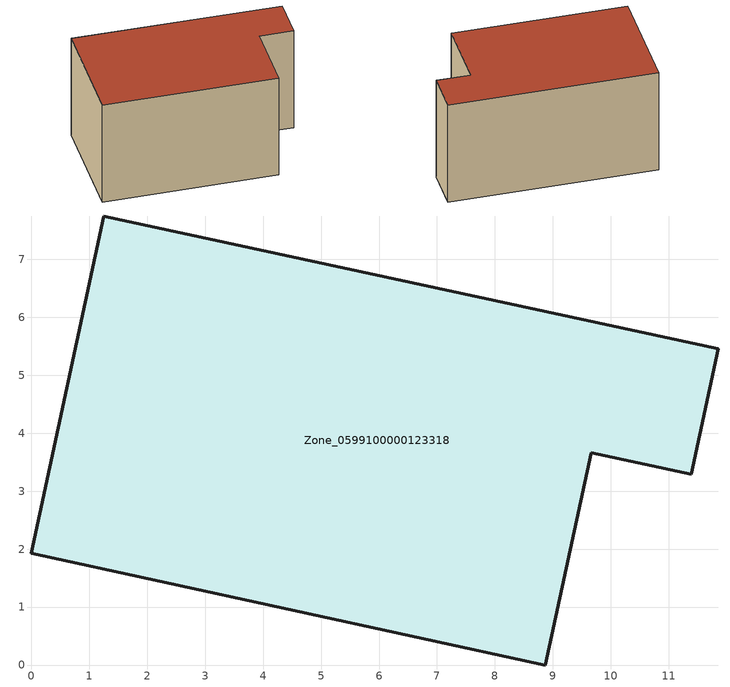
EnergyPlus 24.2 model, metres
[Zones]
Zone_0599100000123318
 floor ground (C_G): 1.25,7.75 11.85,5.46 11.39,3.29 9.66,3.66 8.87,0 0,1.93 z0
 wall outside (C_F): 11.85,5.46 1.25,7.75 0,1.93 8.87,0 9.66,3.66 11.39,3.29 11.85,5.46 z0:5.88
 roof outside (C_R): 1.25,7.75 0,1.93 8.87,0 9.66,3.66 11.39,3.29 11.85,5.46 z5.88
[BUILDING]
Pand.0599100000123318: North Axis=0; Terrain=City; Loads Convergence Tolerance Value=0.04; Temperature Convergence Tolerance Value=0.4; Solar Distribution=FullExterior; Maximum Number of Warmup Days=25; Minimum Number of Warmup Days=1
[Site:Location]
Rotterdam.The.Hague.AP_ZH_NLD Design_Conditions: Latitude=51.96; Longitude=4.45; Time Zone=1; Elevation=-4.5
[SITE:GROUNDTEMPERATURE:BUILDINGSURFACE]
18, 18, 18, 18, 18, 18, 18, 18, 18, 18, 18, 18
[MATERIAL] Thermal Absorptance=0.9; Solar Absorptance=0.7; Visible Absorptance=0.7
Name | Roughness | Thickness | Conductivity | Density | Specific Heat
G.TC.1975-1991 | MediumSmooth | 0.15 | 0.288461 | 540 | 1210
F.TC.1975-1991 | Rough | 0.3 | 0.230769 | 1920 | 840
R.TC.1975-1991 | MediumRough | 0.2 | 0.153846 | 1500 | 1000
[CONSTRUCTION]
C_G: G.TC.1975-1991
C_F: F.TC.1975-1991
C_R: R.TC.1975-1991
[ZONE]
Zone_0599100000123318: Type=1; Multiplier=1; Ceiling Height=Autocalculate; Volume=Autocalculate; Floor Area=autocalculate; Part of Total Floor Area=Yes
[ZONEINFILTRATION:DESIGNFLOWRATE]
Infil_Zone_0599100000123318: Zone or ZoneList or Space or SpaceList=Zone_0599100000123318; Schedule=AlwaysOn; Design Flow Rate Calculation Method=Flow/Area; Flow Rate per Floor Area=0.003; Constant Term Coefficient=1; Temperature Term Coefficient=0; Velocity Term Coefficient=0; Velocity Squared Term Coefficient=0
[HVACTEMPLATE:ZONE:IDEALLOADSAIRSYSTEM]
Zone_0599100000123318: Maximum Heating Supply Air Temperature=50; Minimum Cooling Supply Air Temperature=13; Maximum Heating Supply Air Humidity Ratio=0.0156; Minimum Cooling Supply Air Humidity Ratio=0.0077; Heating Limit=NoLimit; Cooling Limit=NoLimit; Dehumidification Control Type=ConstantSensibleHeatRatio; Cooling Sensible Heat Ratio=0.7; Dehumidification Setpoint=60; Humidification Control Type=None; Humidification Setpoint=30; Outdoor Air Method=None; Outdoor Air Flow Rate per Person=0.00944; Outdoor Air Flow Rate per Zone Floor Area=0; Outdoor Air Flow Rate per Zone=0; Demand Controlled Ventilation Type=None; Outdoor Air Economizer Type=NoEconomizer; Heat Recovery Type=None; Sensible Heat Recovery Effectiveness=0.7; Latent Heat Recovery Effectiveness=0.65
[ZONECONTROL:THERMOSTAT]
ThermostatControl_Zone_0599100000123318: Zone or ZoneList=Zone_0599100000123318; Control Type Schedule=DualSetpointControlType; Control 1=Thermostat_Zone_0599100000123318; Temperature Difference Between Cutout And Setpoint=0
[THERMOSTATSETPOINT:DUALSETPOINT]
Thermostat_Zone_0599100000123318: Heating Setpoint Temperature Schedule=HeatingSetpoint_Zone_0599100000123318; Cooling Setpoint Temperature Schedule=CoolingSetpoint_Zone_0599100000123318
[SCHEDULE:COMPACT]
HeatingSetpoint_Zone_0599100000123318: Through: 12/31, For: AllDays, Until: 24:00, 21
CoolingSetpoint_Zone_0599100000123318: Through: 12/31, For: AllDays, Until: 24:00, 24
DualSetpointControlType: Through: 12/31, For: AllDays, Until: 24:00, 4
AlwaysOn: Through: 12/31, For: AllDays, Until: 24:00, 1
